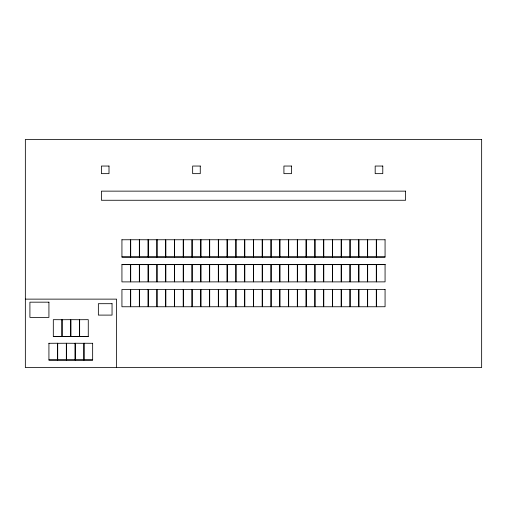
<?xml version="1.0" encoding="UTF-8"?>
<svg xmlns="http://www.w3.org/2000/svg" width="507" height="507" viewBox="0 0 507 507"><rect width="100%" height="100%" fill="white"/><g stroke="black" fill="none" stroke-linecap="round" stroke-linejoin="round"><path stroke-width="0.76" d="M121.934 239.773L130.559 239.748L130.559 257.03L121.934 257.03L121.934 239.748M139.336 239.773L130.711 239.748L130.711 257.03L139.336 257.03L139.336 239.748M148.107 239.773L139.488 239.748L139.488 257.03L148.107 257.03L148.107 239.748M148.259 239.773L156.885 239.748L156.885 257.03L148.259 257.03L148.259 239.748M157.037 239.773L165.662 239.748L165.662 257.03L157.037 257.03L157.037 239.748M174.44 239.773L165.814 239.748L165.814 257.03L174.44 257.03L174.44 239.748M174.592 239.773L183.217 239.748L183.217 257.03L174.592 257.03L174.592 239.748M183.369 239.773L191.988 239.748L191.988 257.03L183.369 257.03L183.369 239.748M200.766 239.773L192.14 239.748L192.14 257.03L200.766 257.03L200.766 239.748M200.918 239.773L209.543 239.748L209.543 257.03L200.918 257.03L200.918 239.748M218.321 239.773L209.695 239.748L209.695 257.03L218.321 257.03L218.321 239.748M227.098 239.773L218.473 239.748L218.473 257.03L227.098 257.03L227.098 239.748M227.25 239.773L235.869 239.748L235.869 257.03L227.25 257.03L227.25 239.748M236.021 239.773L244.647 239.748L244.647 257.03L236.021 257.03L236.021 239.748M253.424 239.773L244.799 239.748L244.799 257.03L253.424 257.03L253.424 239.748M262.201 239.773L253.576 239.748L253.576 257.03L262.201 257.03L262.201 239.748M262.353 239.773L270.979 239.748L270.979 257.03L262.353 257.03L262.353 239.748M279.75 239.773L271.131 239.748L271.131 257.03L279.75 257.03L279.75 239.748M279.902 239.773L288.527 239.748L288.527 257.03L279.902 257.03L279.902 239.748M288.679 239.773L297.305 239.748L297.305 257.03L288.679 257.03L288.679 239.748M297.457 239.773L306.082 239.748L306.082 257.03L297.457 257.03L297.457 239.748M314.86 239.773L306.234 239.748L306.234 257.03L314.86 257.03L314.86 239.748M323.631 239.773L315.012 239.748L315.012 257.03L323.631 257.03L323.631 239.748M323.783 239.773L332.408 239.748L332.408 257.03L323.783 257.03L323.783 239.748M332.56 239.773L341.186 239.748L341.186 257.03L332.56 257.03L332.56 239.748M341.338 239.773L349.963 239.748L349.963 257.03L341.338 257.03L341.338 239.748M358.741 239.773L350.115 239.748L350.115 257.03L358.741 257.03L358.741 239.748M367.512 239.773L358.893 239.748L358.893 257.03L367.512 257.03L367.512 239.748M367.664 239.773L376.289 239.748L376.289 257.03L367.664 257.03L367.664 239.748M385.067 239.773L376.441 239.748L376.441 257.03L385.067 257.03L385.067 239.748M121.934 257.011L130.559 257.011M130.711 257.011L139.336 257.011M139.488 257.011L148.107 257.011M148.259 257.011L156.885 257.011M157.037 257.011L165.662 257.011M165.814 257.011L174.44 257.011M174.592 257.011L183.217 257.011M183.369 257.011L191.988 257.011M192.14 257.011L200.766 257.011M200.918 257.011L209.543 257.011M209.695 257.011L218.321 257.011M218.473 257.011L227.098 257.011M227.25 257.011L235.869 257.011M236.021 257.011L244.647 257.011M244.799 257.011L253.424 257.011M253.576 257.011L262.201 257.011M262.353 257.011L270.979 257.011M271.131 257.011L279.75 257.011M279.902 257.011L288.527 257.011M288.679 257.011L297.305 257.011M297.457 257.011L306.082 257.011M306.234 257.011L314.86 257.011M315.012 257.011L323.631 257.011M323.783 257.011L332.408 257.011M332.56 257.011L341.186 257.011M341.338 257.011L349.963 257.011M350.115 257.011L358.741 257.011M358.893 257.011L367.512 257.011M367.664 257.011L376.289 257.011M376.441 257.011L385.067 257.011M121.934 264.635L130.559 264.635M130.711 264.635L139.336 264.635M139.488 264.635L148.107 264.635M148.259 264.635L156.885 264.635M157.037 264.635L165.662 264.635M165.814 264.635L174.44 264.635M174.592 264.635L183.217 264.635M183.369 264.635L191.988 264.635M192.14 264.635L200.766 264.635M200.918 264.635L209.543 264.635M209.695 264.635L218.321 264.635M218.473 264.635L227.098 264.635M227.25 264.635L235.869 264.635M236.021 264.635L244.647 264.635M244.799 264.635L253.424 264.635M253.576 264.635L262.201 264.635M262.353 264.635L270.979 264.635M271.131 264.635L279.75 264.635M279.902 264.635L288.527 264.635M288.679 264.635L297.305 264.635M297.457 264.635L306.082 264.635M306.234 264.635L314.86 264.635M315.012 264.635L323.631 264.635M323.783 264.635L332.408 264.635M332.56 264.635L341.186 264.635M341.338 264.635L349.963 264.635M350.115 264.635L358.741 264.635M358.893 264.635L367.512 264.635M367.664 264.635L376.289 264.635M376.441 264.635L385.067 264.635M25.35 299.13L116.61 299.13L116.61 367.575M61.936 319.727L53.311 319.663L53.311 336.464L61.936 336.464L61.936 319.663M62.088 319.727L70.714 319.663L70.714 336.464L62.088 336.464L62.088 319.663M79.491 319.727L70.866 319.663L70.866 336.464L79.491 336.464L79.491 319.663M79.643 319.727L88.269 319.663L88.269 336.464L79.643 336.464L79.643 319.663M53.311 336.394L61.936 336.394M62.088 336.394L70.714 336.394M70.866 336.394L79.491 336.394M79.643 336.394L88.269 336.394M48.926 343.302L57.551 343.239L57.551 360.04L48.926 360.04L48.926 343.239M57.703 343.302L66.328 343.239L66.328 360.04L57.703 360.04L57.703 343.239M75.099 343.302L66.48 343.239L66.48 360.04L75.099 360.04L75.099 343.239M83.877 343.302L75.251 343.239L75.251 360.04L83.877 360.04L83.877 343.239M92.654 343.302L84.029 343.239L84.029 360.04L92.654 360.04L92.654 343.239M48.926 359.97L57.551 359.97M57.703 359.97L66.328 359.97M66.48 359.97L75.099 359.97M75.251 359.97L83.877 359.97M84.029 359.97L92.654 359.97M481.65 139.425L25.35 139.425L25.35 367.575L481.65 367.575L481.65 139.425M109.005 166.043L101.4 166.043L101.4 173.648L109.005 173.648L109.005 166.043M200.265 166.043L192.66 166.043L192.66 173.648L200.265 173.648L200.265 166.043M291.525 166.043L283.92 166.043L283.92 173.648L291.525 173.648L291.525 166.043M382.785 166.043L375.18 166.043L375.18 173.648L382.785 173.648L382.785 166.043M405.6 191.139L101.4 191.139L101.4 200.265L405.6 200.265L405.6 191.139M130.559 264.616L121.934 264.616L121.934 281.892L130.559 281.892L130.559 264.616M139.336 264.616L130.711 264.616L130.711 281.892L139.336 281.892L139.336 264.616M148.107 264.616L139.488 264.616L139.488 281.892L148.107 281.873L148.107 264.616M156.885 264.616L148.259 264.616L148.259 281.892L156.885 281.892L156.885 264.616M165.662 264.616L157.037 264.616L157.037 281.892L165.662 281.873L165.662 264.616M174.44 264.616L165.814 264.616L165.814 281.892L174.44 281.873L174.44 264.616M183.217 264.616L174.592 264.616L174.592 281.892L183.217 281.873L183.217 264.616M191.988 264.616L183.369 264.616L183.369 281.892L191.988 281.892L191.988 264.616M200.766 264.616L192.14 264.616L192.14 281.892L200.766 281.873L200.766 264.616M209.543 264.616L200.918 264.616L200.918 281.892L209.543 281.873L209.543 264.616M218.321 264.616L209.695 264.616L209.695 281.892L218.321 281.873L218.321 264.616M227.098 264.616L218.473 264.616L218.473 281.892L227.098 281.892L227.098 264.616M235.869 264.616L227.25 264.616L227.25 281.892L235.869 281.892L235.869 264.616M244.647 264.616L236.021 264.616L236.021 281.892L244.647 281.892L244.647 264.616M253.424 264.616L244.799 264.616L244.799 281.892L253.424 281.892L253.424 264.616M262.201 264.616L253.576 264.616L253.576 281.892L262.201 281.873L262.201 264.616M270.979 264.616L262.353 264.616L262.353 281.892L270.979 281.873L270.979 264.616M279.75 264.616L271.131 264.616L271.131 281.892L279.75 281.892L279.75 264.616M288.527 264.616L279.902 264.616L279.902 281.892L288.527 281.892L288.527 264.616M297.305 264.616L288.679 264.616L288.679 281.892L297.305 281.873L297.305 264.616M306.082 264.616L297.457 264.616L297.457 281.892L306.082 281.873L306.082 264.616M314.86 264.616L306.234 264.616L306.234 281.892L314.86 281.892L314.86 264.616M323.631 264.616L315.012 264.616L315.012 281.892L323.631 281.873L323.631 264.616M332.408 264.616L323.783 264.616L323.783 281.892L332.408 281.873L332.408 264.616M341.186 264.616L332.56 264.616L332.56 281.892L341.186 281.892L341.186 264.616M349.963 264.616L341.338 264.616L341.338 281.892L349.963 281.873L349.963 264.616M358.741 264.616L350.115 264.616L350.115 281.892L358.741 281.892L358.741 264.616M367.512 264.616L358.893 264.616L358.893 281.892L367.512 281.892L367.512 264.616M376.289 264.616L367.664 264.616L367.664 281.892L376.289 281.873L376.289 264.616M385.067 264.616L376.441 264.616L376.441 281.892L385.067 281.873L385.067 264.616M130.559 289.497L121.934 289.478L121.934 306.76L130.559 306.76L130.559 289.478M139.336 289.497L130.711 289.478L130.711 306.76L139.336 306.735L139.336 289.478M148.107 289.478L139.488 289.497L139.488 306.76L148.107 306.735L148.107 289.478M156.885 289.497L148.259 289.478L148.259 306.76L156.885 306.735L156.885 289.478M165.662 289.497L157.037 289.478L157.037 306.76L165.662 306.76L165.662 289.478M174.44 289.478L165.814 289.497L165.814 306.76L174.44 306.735L174.44 289.478M183.217 289.478L174.592 289.497L174.592 306.76L183.217 306.76L183.217 289.478M191.988 289.478L183.369 289.497L183.369 306.76L191.988 306.76L191.988 289.478M200.766 289.478L192.14 289.497L192.14 306.76L200.766 306.735L200.766 289.478M209.543 289.497L200.918 289.478L200.918 306.76L209.543 306.76L209.543 289.478M218.321 289.497L209.695 289.478L209.695 306.76L218.321 306.735L218.321 289.478M227.098 289.497L218.473 289.478L218.473 306.76L227.098 306.76L227.098 289.478M235.869 289.497L227.25 289.478L227.25 306.76L235.869 306.76L235.869 289.478M244.647 289.497L236.021 289.478L236.021 306.76L244.647 306.735L244.647 289.478M253.424 289.497L244.799 289.478L244.799 306.76L253.424 306.735L253.424 289.478M262.201 289.478L253.576 289.497L253.576 306.76L262.201 306.735L262.201 289.478M270.979 289.478L262.353 289.497L262.353 306.76L270.979 306.735L270.979 289.478M279.75 289.478L271.131 289.497L271.131 306.76L279.75 306.76L279.75 289.478M288.527 289.497L279.902 289.478L279.902 306.76L288.527 306.76L288.527 289.478M297.305 289.478L288.679 289.497L288.679 306.76L297.305 306.76L297.305 289.478M306.082 289.497L297.457 289.478L297.457 306.76L306.082 306.76L306.082 289.478M314.86 289.497L306.234 289.478L306.234 306.76L314.86 306.76L314.86 289.478M323.631 289.478L315.012 289.497L315.012 306.76L323.631 306.76L323.631 289.478M332.408 289.497L323.783 289.478L323.783 306.76L332.408 306.76L332.408 289.478M341.186 289.497L332.56 289.478L332.56 306.76L341.186 306.76L341.186 289.478M349.963 289.478L341.338 289.497L341.338 306.76L349.963 306.76L349.963 289.478M358.741 289.497L350.115 289.478L350.115 306.76L358.741 306.76L358.741 289.478M367.512 289.478L358.893 289.497L358.893 306.76L367.512 306.76L367.512 289.478M376.289 289.497L367.664 289.478L367.664 306.76L376.289 306.76L376.289 289.478M385.067 289.497L376.441 289.478L376.441 306.76L385.067 306.735L385.067 289.478M48.926 302.172L29.913 302.172L29.913 317.382L48.926 317.382L48.926 302.172M112.047 303.693L98.358 303.693L98.358 315.101L112.047 315.101L112.047 303.693"/></g></svg>
